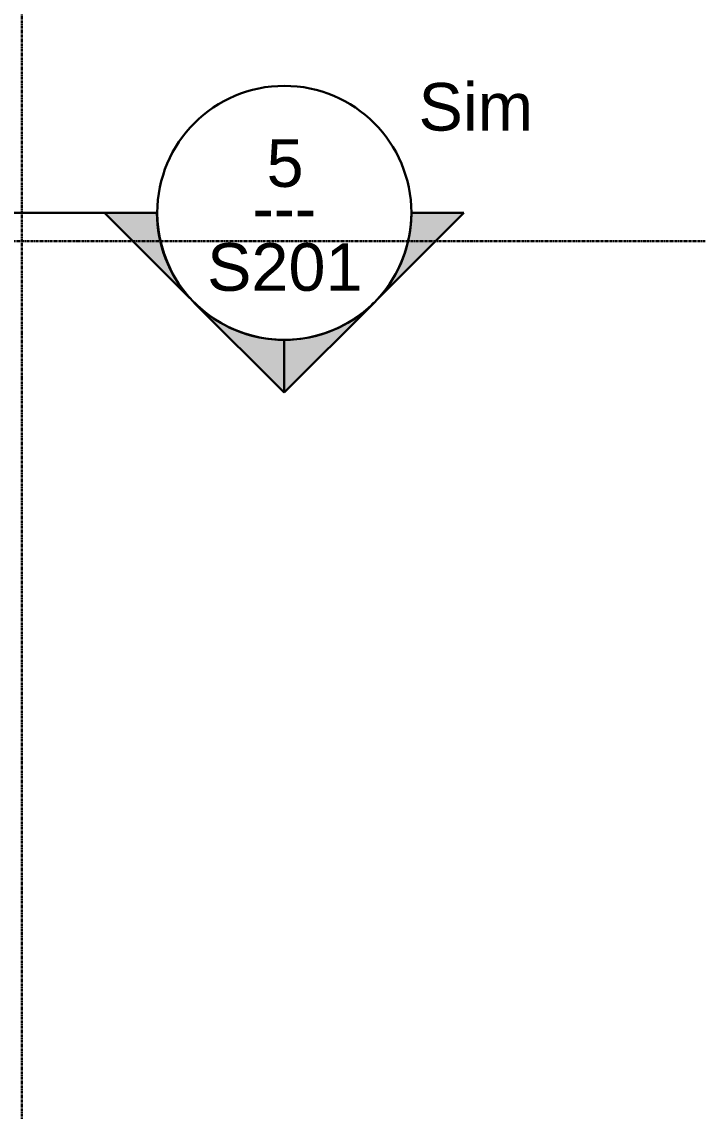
# Model space of a CAD drawing. Header units: inches. Extents: x -4126 to 593, y 9773 to 12297.
# Drawn here: x -1943.3 to -1814.2, y 10002.8 to 10208.7 of the extents above; entities that cross this region are included whole.
import ezdxf

# ---------------------------------------------------------------- set-up
doc = ezdxf.new("R2010")
doc.units = ezdxf.units.IN
doc.header["$MEASUREMENT"] = 0
doc.linetypes.add('Grid Line 1_2_', pattern=[0.875, 0.5, -0.125, 0.125, -0.125])
doc.layers.add('G-ANNO-SYMB', color=111, linetype='Continuous', lineweight=30)
doc.layers.add('S-GRID', color=1, linetype='Continuous', lineweight=9)
doc.styles.add('Arial_1', font='arial.ttf', dxfattribs={"height": 9})
doc.styles.add('Century Gothic', font='ufonts.com_century-gothic.ttf', dxfattribs={"height": 9})

# ---------------------------------------------------------------- blocks, each defined once
blk = doc.blocks.new('Section - Section Head - Filled-1738293-FRAMING PLAN - 1ST FLOOR')
at = {"layer": 'G-ANNO-SYMB', "lineweight": 9}
h = blk.add_hatch(color=256, dxfattribs=at)
edge = h.paths.add_edge_path(flags=0)
edge.add_line((-0.4268, 0.1768), (-0.25, 0.3536))
edge.add_line((-0.25, 0.3536), (-0.25, 0.25))
edge.add_arc((-0.25, 0), 0.25, 90, 135)
h = blk.add_hatch(color=256, dxfattribs=at)
edge = h.paths.add_edge_path(flags=0)
edge.add_arc((-0.25, 0), 0.25, 45, 90)
edge.add_line((-0.25, 0.25), (-0.25, 0.3536))
edge.add_line((-0.25, 0.3536), (-0.0732, 0.1768))
h = blk.add_hatch(color=256, dxfattribs=at)
edge = h.paths.add_edge_path(flags=0)
edge.add_arc((-0.25, 0), 0.2503, 137.9216, 180)
edge.add_line((-0.5003, 0), (-0.6036, 0))
edge.add_line((-0.6036, 0), (-0.4358, 0.1678))
h = blk.add_hatch(color=256, dxfattribs=at)
edge = h.paths.add_edge_path(flags=0)
edge.add_line((-0.0642, 0.1678), (0.1036, 0))
edge.add_line((0.1036, 0), (0.0003, 0))
edge.add_arc((-0.25, 0), 0.2503, 0, 42.0784)
at = {"layer": 'G-ANNO-SYMB'}
for p, q in [((-0.25, 0.3536), (-0.4268, 0.1768)), ((-0.25, 0.25), (-0.25, 0.3536)), ((-0.0732, 0.1768), (-0.25, 0.3536)), ((-0.25, 0.3536), (-0.25, 0.25)), ((-0.4358, 0.1678), (-0.6036, 0)), ((0.1036, 0), (-0.0642, 0.1678)), ((-0.6036, 0), (-0.5003, 0)), ((0.0003, 0), (0.1036, 0))]:
    blk.add_line(p, q, dxfattribs=at)
for centre, radius, start, end in [((-0.2503, 0), 0.25, 360, 180), ((-0.25, 0), 0.25, 90, 135), ((-0.25, 0), 0.25, 45, 90), ((-0.25, 0), 0.2503, 137.9216, 180), ((-0.25, 0), 0.2503, 0, 42.0784), ((-0.2503, 0), 0.25, 180, 360)]:
    blk.add_arc(centre, radius, start, end, dxfattribs=at)

msp = doc.modelspace()

# ---------------------------------------------------------------- linework, layer by layer
at = {"layer": 'G-ANNO-SYMB'}
msp.add_line((-1917.753, 10172.564), (-1986.679, 10172.564), dxfattribs=at)
at = {"layer": 'S-GRID', "linetype": 'Grid Line 1_2_', "lineweight": 30}
for p, q in [((-1943.324, 9772.61), (-1943.324, 12247.501)), ((-1814.206, 10167.189), (-4076.95, 10167.189))]:
    msp.add_line(p, q, dxfattribs=at)

# ---------------------------------------------------------------- block references
at = {"layer": 'G-ANNO-SYMB', "xscale": 95.99999999999994, "yscale": 95.99999999999994, "zscale": 95.99999999999994, "rotation": 180}
msp.add_blockref('Section - Section Head - Filled-1738293-FRAMING PLAN - 1ST FLOOR', (-1917.753, 10172.564), dxfattribs=at)

# ---------------------------------------------------------------- texts
at = {"layer": 'G-ANNO-SYMB', "lineweight": 9, "char_height": 9, "attachment_point": 1}
for s, insert, width, style in [('Sim', (-1868.372, 10197.104), 26.664, 'Arial_1'), ('5', (-1897.074, 10186.472), 8.484, 'Arial_1'), ('---', (-1899.726, 10177.966), 15.453, 'Century Gothic'), ('S201', (-1908.318, 10166.836), 35.754, 'Arial_1')]:
    msp.add_mtext(s, dxfattribs=dict(at, insert=insert, width=width, style=style))

doc.saveas('drawing.dxf')
